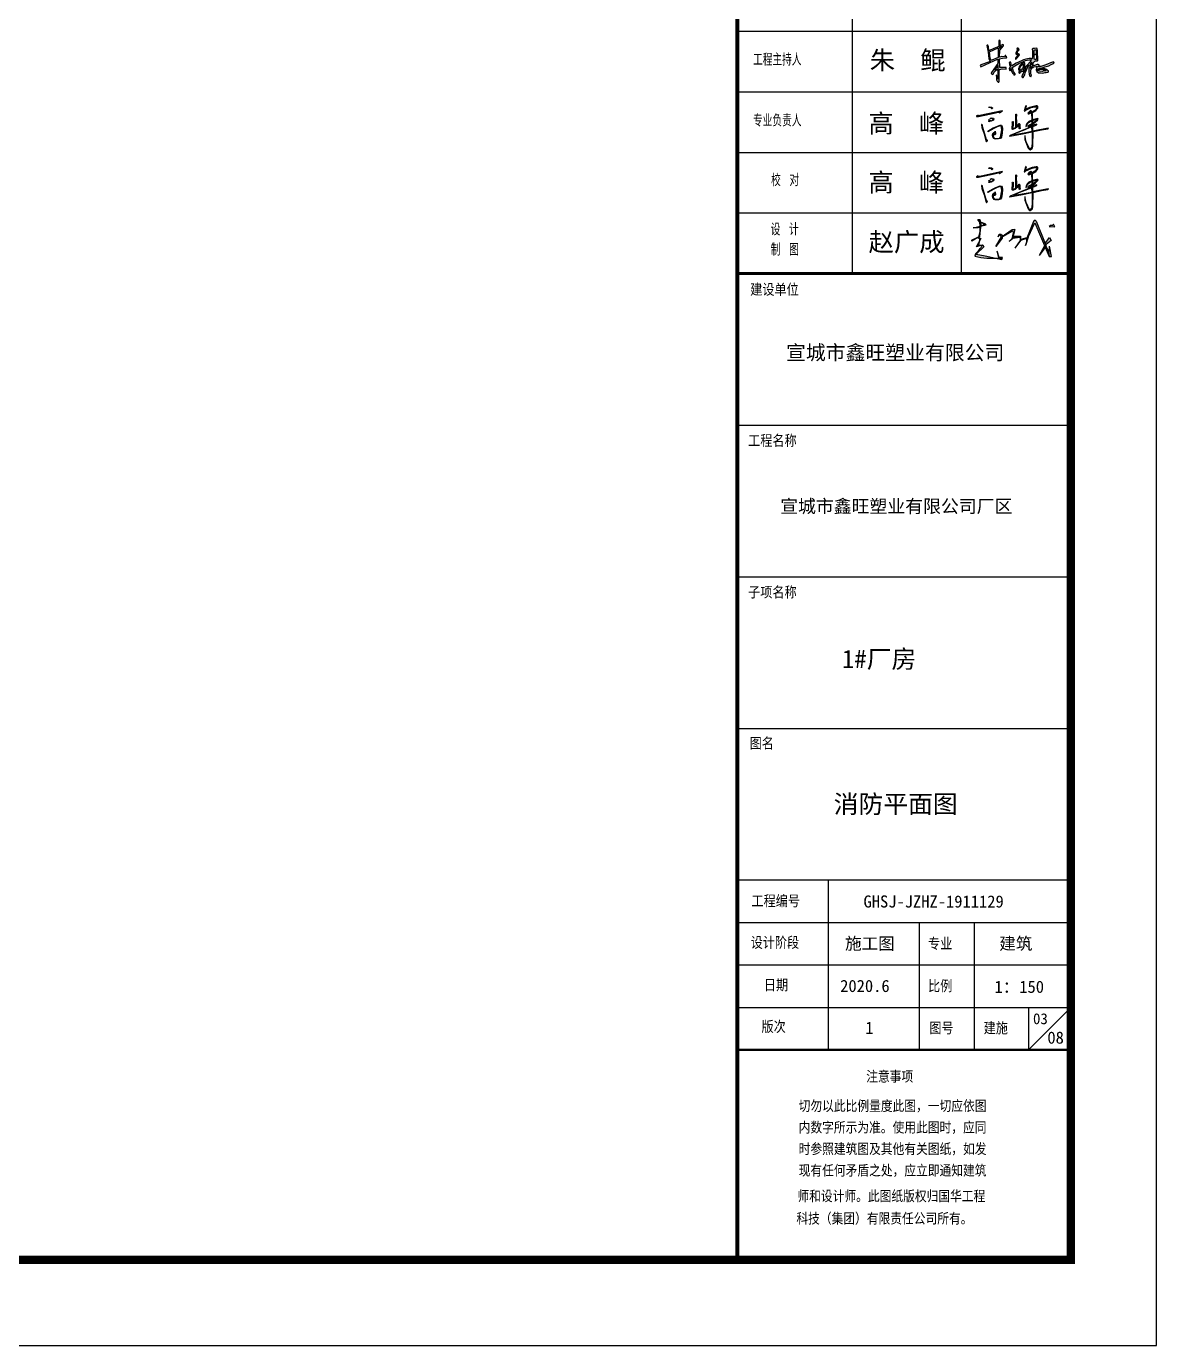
# Model space of a CAD drawing. Extents: x -21908402 to 2004492, y 83987 to 5079726.
# Drawn here: x 1991313 to 2004492, y 398987 to 414370 of the extents above; entities that cross this region are included whole.
import ezdxf

# ---------------------------------------------------------------- set-up
doc = ezdxf.new("R2010")
doc.units = 0
doc.header["$LTSCALE"] = 1000
doc.layers.get('0').update_dxf_attribs({"linetype": 'CONTINUOUS'})
for name, color, linetype in [('1', 140, 'CONTINUOUS'), ('PP-PM-TK', 7, 'CONTINUOUS'), ('PUB_TEXT', 7, 'CONTINUOUS'), ('PUB_TITLE', 4, 'CONTINUOUS'), ('签名', 255, 'CONTINUOUS')]:
    doc.layers.add(name, color=color, linetype=linetype)
doc.styles.add('-黑体', font='simhei.ttf', dxfattribs={"width": 0.8})
doc.styles.add('TQ', font='txt.shx', dxfattribs={"width": 0.8, "bigfont": 'hztxt.shx'})

# ---------------------------------------------------------------- blocks, each defined once
blk = doc.blocks.new('TK')
h = blk.add_hatch(color=7)
h.paths.add_polyline_path([(1747123, 363001), (1747174, 363013), (1747244, 363015), (1747249, 363032), (1747235, 363034), (1747232, 363060), (1747224, 363060), (1747213, 363035), (1747163, 363038), (1747123, 363030), (1747131, 363153), (1747195, 363229), (1747195, 363245), (1747181, 363248), (1747145, 363234), (1747135, 363230), (1747133, 363317), (1747120, 363325), (1747110, 363323), (1747112, 363215), (1747023, 363182), (1746945, 363148), (1746939, 363146), (1746930, 363214), (1746925, 363227), (1746917, 363240), (1746907, 363240), (1746899, 363234), (1746923, 363118), (1746938, 363004), (1746959, 362954), (1746784, 362888), (1746797, 362861), (1747024, 362962), (1747076, 362989), (1747095, 362995), (1747092, 362917), (1746984, 362761), (1746979, 362745), (1746982, 362736), (1746994, 362729), (1747005, 362728), (1747030, 362768), (1747062, 362801), (1747096, 362808), (1747094, 362753), (1747092, 362642), (1747083, 362672), (1747077, 362709), (1747067, 362712), (1747068, 362673), (1747069, 362635), (1747080, 362607), (1747099, 362589), (1747113, 362591), (1747119, 362603), (1747118, 362813), (1747130, 362816), (1747170, 362825), (1747238, 362821), (1747238, 362847), (1747167, 362851), (1747126, 362846)])
h.paths.add_polyline_path([(1747099, 363022), (1746990, 362978), (1746977, 362972), (1746961, 363010), (1746949, 363122), (1747102, 363193)], flags=16)
h.paths.add_polyline_path([(1747099, 362886), (1747099, 362821), (1747057, 362813), (1747039, 362805), (1747095, 362886)], flags=16)
h.paths.add_polyline_path([(1747131, 363180), (1747131, 363206), (1747143, 363213), (1747163, 363213), (1747155, 363199), (1747137, 363181)], flags=16)
h = blk.add_hatch(color=7)
h.paths.add_polyline_path([(1747750, 362965), (1747785, 362963), (1747791, 362969), (1747790, 363146), (1747783, 363180), (1747766, 363184), (1747737, 363182), (1747708, 363179), (1747696, 363170), (1747698, 363135), (1747698, 363043), (1747695, 363004), (1747690, 362996), (1747671, 363006), (1747642, 363008), (1747611, 363002), (1747584, 362994), (1747544, 362982), (1747508, 362964), (1747412, 362923), (1747366, 362896), (1747339, 362877), (1747334, 362875), (1747329, 362891), (1747326, 362912), (1747323, 362935), (1747321, 362943), (1747301, 362944), (1747292, 362937), (1747295, 362898), (1747307, 362864), (1747307, 362856), (1747297, 362843), (1747293, 362827), (1747298, 362801), (1747309, 362792), (1747317, 362793), (1747320, 362801), (1747318, 362807), (1747312, 362816), (1747318, 362827), (1747326, 362828), (1747329, 362804), (1747340, 362773), (1747352, 362750), (1747365, 362732), (1747375, 362721), (1747390, 362720), (1747397, 362726), (1747397, 362735), (1747392, 362743), (1747370, 362776), (1747354, 362817), (1747344, 362847), (1747389, 362878), (1747463, 362918), (1747532, 362949), (1747577, 362968), (1747609, 362977), (1747645, 362982), (1747668, 362982), (1747679, 362976), (1747657, 362945), (1747611, 362893), (1747578, 362859), (1747552, 362830), (1747545, 362831), (1747543, 362833), (1747542, 362837), (1747558, 362852), (1747566, 362874), (1747566, 362902), (1747566, 362924), (1747564, 362930), (1747551, 362931), (1747530, 362929), (1747507, 362913), (1747489, 362892), (1747469, 362864), (1747459, 362845), (1747456, 362833), (1747455, 362816), (1747460, 362802), (1747470, 362798), (1747482, 362794), (1747479, 362787), (1747466, 362776), (1747459, 362770), (1747459, 362755), (1747473, 362749), (1747481, 362752), (1747498, 362770), (1747514, 362782), (1747524, 362787), (1747538, 362786), (1747548, 362774), (1747537, 362743), (1747527, 362724), (1747517, 362708), (1747511, 362696), (1747514, 362683), (1747528, 362671), (1747539, 362673), (1747567, 362720), (1747573, 362753), (1747585, 362776), (1747600, 362818), (1747611, 362845), (1747614, 362865), (1747637, 362890), (1747636, 362836), (1747634, 362780), (1747640, 362729), (1747653, 362697), (1747672, 362688), (1747678, 362690), (1747681, 362712), (1747679, 362728), (1747672, 362737), (1747668, 362769), (1747671, 362804), (1747675, 362822), (1747691, 362837), (1747712, 362849), (1747726, 362858), (1747763, 362866), (1747776, 362867), (1747780, 362861), (1747769, 362837), (1747765, 362810), (1747773, 362781), (1747805, 362757), (1747839, 362754), (1747881, 362752), (1747920, 362759), (1747938, 362763), (1747961, 362764), (1747973, 362769), (1747978, 362779), (1747978, 362788), (1747969, 362795), (1747953, 362811), (1747932, 362822), (1747905, 362831), (1747863, 362834), (1747817, 362832), (1747818, 362838), (1747873, 362844), (1747916, 362858), (1747988, 362879), (1748024, 362901), (1748069, 362921), (1748076, 362933), (1748073, 362944), (1748065, 362948), (1748016, 362929), (1747964, 362906), (1747900, 362882), (1747843, 362867), (1747819, 362863), (1747806, 362862), (1747807, 362871), (1747816, 362883), (1747817, 362890), (1747811, 362897), (1747799, 362902), (1747782, 362902), (1747732, 362885), (1747705, 362877), (1747688, 362860), (1747674, 362843), (1747665, 362836), (1747661, 362836), (1747662, 362840), (1747666, 362846), (1747668, 362853), (1747670, 362858), (1747667, 362893), (1747664, 362912), (1747675, 362934), (1747685, 362940), (1747681, 362923), (1747681, 362902), (1747685, 362893), (1747698, 362888), (1747709, 362895), (1747710, 362913), (1747710, 362931), (1747730, 362950), (1747740, 362961)])
h.paths.add_polyline_path([(1747728, 362997), (1747729, 363015), (1747727, 363144), (1747735, 363155), (1747743, 363157), (1747760, 363156), (1747765, 363150), (1747767, 362996), (1747760, 362989), (1747750, 362990), (1747736, 362989)], flags=16)
h.paths.add_polyline_path([(1747791, 362819), (1747823, 362820), (1747848, 362821), (1747870, 362822), (1747893, 362822), (1747902, 362819), (1747919, 362810), (1747932, 362803), (1747938, 362794), (1747932, 362790), (1747909, 362790), (1747892, 362788), (1747876, 362781), (1747828, 362783), (1747815, 362788), (1747797, 362792), (1747789, 362798), (1747790, 362813)], flags=16)
h.paths.add_polyline_path([(1747545, 362905), (1747545, 362893), (1747544, 362879), (1747542, 362861), (1747535, 362850), (1747525, 362836), (1747517, 362818), (1747508, 362809), (1747496, 362810), (1747476, 362818), (1747473, 362827), (1747477, 362842), (1747483, 362854), (1747489, 362867), (1747508, 362884), (1747515, 362889), (1747521, 362896), (1747530, 362905), (1747538, 362909), (1747544, 362909)], flags=16)
h.paths.add_polyline_path([(1747587, 362836), (1747585, 362826), (1747580, 362813), (1747571, 362798), (1747570, 362786), (1747564, 362785), (1747560, 362787), (1747559, 362790), (1747558, 362796), (1747548, 362799), (1747537, 362800), (1747536, 362804), (1747537, 362808), (1747543, 362812), (1747560, 362819), (1747578, 362836), (1747580, 362837)], flags=16)
for points in [[(1747474, 363066), (1747466, 363083), (1747434, 363098), (1747430, 363104), (1747437, 363122), (1747452, 363139), (1747465, 363160), (1747462, 363180), (1747446, 363184), (1747443, 363186), (1747430, 363184), (1747426, 363171), (1747433, 363154), (1747418, 363130), (1747406, 363098), (1747406, 363085), (1747414, 363079), (1747432, 363079), (1747443, 363074), (1747444, 363070), (1747401, 363012), (1747401, 362995), (1747407, 362989), (1747417, 362997)], [(1747765, 363085), (1747728, 363079), (1747728, 363066), (1747766, 363073)], [(1746785, 360007), (1746775, 359930, 0.063244)], [(1746873, 360111), (1746829, 360126, -0.103849), (1746853, 360097), (1746848, 360098), (1746793, 360076), (1746793, 360074), (1746887, 360094)], [(1746874, 359552), (1746714, 359584), (1746846, 359712), (1746829, 359744), (1746829, 359744, -0.075391), (1746701, 359590), (1746692, 359551, 0.088195), (1747043, 359516)], [(1747596, 359786), (1747580, 359732, 0.044667)], [(1747930, 359745), (1747911, 359729), (1747991, 359541), (1747977, 359633), (1747981, 359635, -0.153082)]]:
    blk.add_hatch(color=7).paths.add_polyline_path(points)
h = blk.add_hatch(color=256)
h.paths.add_polyline_path([(1747693, 361732), (1747691, 361807), (1747640, 361791), (1747566, 361760), (1747473, 361722), (1747400, 361692), (1747368, 361677), (1747372, 361672), (1747454, 361687), (1747553, 361705)], flags=16)
h.paths.add_polyline_path([(1747705, 361825), (1747706, 361833), (1747718, 361835), (1747726, 361837), (1747724, 361832)], flags=16)
h.paths.add_polyline_path([(1747693, 361836), (1747690, 361850), (1747664, 361840), (1747650, 361831), (1747651, 361826), (1747684, 361832)], flags=16)
h.paths.add_polyline_path([(1747701, 361875), (1747703, 361922), (1747734, 361934), (1747772, 361944), (1747781, 361940), (1747745, 361904), (1747708, 361875)], flags=16)
h.paths.add_polyline_path([(1747662, 362055), (1747675, 362065), (1747670, 362081), (1747663, 362082), (1747639, 362060), (1747636, 362051), (1747639, 362048)], flags=16)
h.paths.add_polyline_path([(1747573, 362112), (1747595, 362176), (1747583, 362178), (1747576, 362166), (1747553, 362090), (1747567, 362087), (1747585, 362104), (1747675, 362146), (1747736, 362162), (1747776, 362162), (1747783, 362145), (1747739, 362097), (1747694, 362066), (1747671, 362097), (1747657, 362089), (1747633, 362067), (1747621, 362049), (1747623, 362039), (1747635, 362036), (1747682, 362054), (1747690, 361927), (1747637, 361904), (1747607, 361876), (1747587, 361843), (1747586, 361814), (1747590, 361816), (1747607, 361857), (1747630, 361884), (1747661, 361906), (1747689, 361919), (1747690, 361862), (1747621, 361829), (1747616, 361826), (1747620, 361815), (1747649, 361815), (1747692, 361828), (1747692, 361819), (1747508, 361743), (1747309, 361661), (1747297, 361652), (1747303, 361647), (1747527, 361688), (1747692, 361722), (1747692, 361533), (1747686, 361475), (1747684, 361451), (1747662, 361425), (1747649, 361423), (1747588, 361551), (1747575, 361590), (1747570, 361651), (1747566, 361651), (1747564, 361588), (1747624, 361439), (1747645, 361412), (1747659, 361409), (1747693, 361434), (1747703, 361473), (1747710, 361727), (1747857, 361759), (1747967, 361775), (1747982, 361784), (1747975, 361790), (1747706, 361736), (1747706, 361819), (1747765, 361841), (1747778, 361851), (1747774, 361858), (1747704, 361840), (1747703, 361861), (1747754, 361896), (1747789, 361928), (1747797, 361944), (1747791, 361954), (1747770, 361953), (1747718, 361940), (1747701, 361933), (1747698, 362034), (1747691, 362054), (1747756, 362095), (1747784, 362125), (1747796, 362138), (1747794, 362165), (1747781, 362175), (1747763, 362176), (1747695, 362162), (1747647, 362147), (1747597, 362123), (1747577, 362108)])
h.paths.add_polyline_path([(1747415, 362031), (1747421, 362028), (1747417, 361962), (1747421, 361912), (1747420, 361849), (1747420, 361833), (1747423, 361821), (1747431, 361822), (1747454, 361852), (1747458, 361859), (1747459, 361871), (1747468, 361871), (1747477, 361860), (1747481, 361817), (1747484, 361782), (1747472, 361777), (1747465, 361781), (1747466, 361840), (1747462, 361845), (1747433, 361810), (1747397, 361780), (1747367, 361767), (1747348, 361765), (1747342, 361772), (1747349, 361884), (1747346, 361894), (1747348, 361906), (1747359, 361905), (1747363, 361895), (1747362, 361862), (1747356, 361780), (1747360, 361778), (1747388, 361787), (1747410, 361803), (1747406, 362014), (1747408, 362030)], flags=17)
h.paths.add_polyline_path([(1746918, 361732), (1746919, 361737), (1747011, 361791), (1747046, 361807), (1747090, 361822), (1747132, 361840), (1747155, 361838), (1747168, 361819), (1747176, 361776), (1747169, 361704), (1747155, 361632), (1747139, 361608), (1747107, 361599), (1747049, 361597), (1747029, 361605), (1747004, 361638), (1747001, 361667), (1747007, 361691), (1747022, 361712), (1747040, 361717), (1747045, 361736), (1747049, 361737), (1747047, 361720), (1747054, 361709), (1747052, 361686), (1747046, 361671), (1747033, 361670), (1747032, 361676), (1747037, 361701), (1747033, 361705), (1747026, 361701), (1747014, 361681), (1747014, 361651), (1747019, 361631), (1747037, 361614), (1747060, 361607), (1747095, 361609), (1747127, 361615), (1747141, 361632), (1747162, 361756), (1747158, 361800), (1747151, 361821), (1747145, 361828), (1747133, 361829), (1747084, 361810), (1747036, 361790), (1746958, 361748), (1746924, 361724)])
h.paths.add_polyline_path([(1746816, 361850), (1746807, 361850), (1746816, 361796), (1746852, 361686), (1746884, 361565), (1746896, 361546), (1746909, 361560), (1746912, 361576), (1746906, 361578), (1746899, 361563), (1746824, 361819), (1746825, 361840)])
h.paths.add_polyline_path([(1746965, 361950), (1746962, 361960), (1746983, 361968), (1747015, 361962), (1747026, 361948), (1747015, 361929), (1746975, 361908), (1746946, 361901), (1746936, 361899), (1746941, 361919), (1746944, 361929), (1746934, 361928), (1746935, 361937), (1746950, 361935), (1746958, 361929), (1746953, 361914), (1746955, 361908), (1746989, 361923), (1747008, 361936), (1747012, 361947), (1747006, 361952), (1746992, 361957), (1746974, 361954)])
h.paths.add_polyline_path([(1746738, 362003), (1746750, 362015), (1746719, 362001), (1746723, 361992), (1746754, 361993), (1746867, 362017), (1747030, 362051), (1747127, 362073), (1747115, 362059), (1747120, 362057), (1747175, 362087), (1747170, 362093), (1746779, 362006), (1746764, 362003)])
h.paths.add_polyline_path([(1746937, 362148), (1746944, 362161), (1746985, 362155), (1746999, 362144), (1746999, 362135), (1746988, 362123), (1746985, 362127), (1746990, 362141), (1746981, 362145)])
h = blk.add_hatch(color=256)
h.paths.add_polyline_path([(1747693, 360669), (1747691, 360744), (1747640, 360727), (1747566, 360697), (1747473, 360659), (1747400, 360629), (1747368, 360613), (1747372, 360609), (1747454, 360624), (1747553, 360642)], flags=16)
h.paths.add_polyline_path([(1747705, 360762), (1747706, 360770), (1747718, 360772), (1747726, 360773), (1747724, 360769)], flags=16)
h.paths.add_polyline_path([(1747693, 360773), (1747690, 360787), (1747664, 360777), (1747650, 360768), (1747651, 360763), (1747684, 360769)], flags=16)
h.paths.add_polyline_path([(1747701, 360812), (1747703, 360859), (1747734, 360871), (1747772, 360881), (1747781, 360877), (1747745, 360841), (1747708, 360811)], flags=16)
h.paths.add_polyline_path([(1747662, 360991), (1747675, 361001), (1747670, 361017), (1747663, 361019), (1747639, 360997), (1747636, 360988), (1747639, 360984)], flags=16)
h.paths.add_polyline_path([(1747573, 361049), (1747595, 361113), (1747583, 361115), (1747576, 361103), (1747553, 361026), (1747567, 361024), (1747585, 361041), (1747675, 361083), (1747736, 361098), (1747776, 361099), (1747783, 361082), (1747739, 361034), (1747694, 361003), (1747671, 361034), (1747657, 361026), (1747633, 361004), (1747621, 360986), (1747623, 360975), (1747635, 360973), (1747682, 360991), (1747690, 360864), (1747637, 360841), (1747607, 360813), (1747587, 360780), (1747586, 360751), (1747590, 360752), (1747607, 360794), (1747630, 360820), (1747661, 360843), (1747689, 360856), (1747690, 360799), (1747621, 360765), (1747616, 360763), (1747620, 360752), (1747649, 360752), (1747692, 360765), (1747692, 360756), (1747508, 360680), (1747309, 360598), (1747297, 360589), (1747303, 360584), (1747527, 360625), (1747692, 360659), (1747692, 360469), (1747686, 360412), (1747684, 360387), (1747662, 360362), (1747649, 360360), (1747588, 360487), (1747575, 360527), (1747570, 360588), (1747566, 360588), (1747564, 360525), (1747624, 360376), (1747645, 360348), (1747659, 360346), (1747693, 360370), (1747703, 360410), (1747710, 360664), (1747857, 360696), (1747967, 360712), (1747982, 360721), (1747975, 360727), (1747706, 360673), (1747706, 360755), (1747765, 360778), (1747778, 360788), (1747774, 360794), (1747704, 360777), (1747703, 360798), (1747754, 360832), (1747789, 360865), (1747797, 360880), (1747791, 360891), (1747770, 360890), (1747718, 360877), (1747701, 360870), (1747698, 360970), (1747691, 360991), (1747756, 361032), (1747784, 361061), (1747796, 361074), (1747794, 361101), (1747781, 361111), (1747763, 361113), (1747695, 361098), (1747647, 361084), (1747597, 361060), (1747577, 361045)])
h.paths.add_polyline_path([(1747415, 360968), (1747421, 360965), (1747417, 360898), (1747421, 360849), (1747420, 360786), (1747420, 360769), (1747423, 360758), (1747431, 360759), (1747454, 360788), (1747458, 360795), (1747459, 360808), (1747468, 360808), (1747477, 360797), (1747481, 360754), (1747484, 360719), (1747472, 360714), (1747465, 360718), (1747466, 360777), (1747462, 360782), (1747433, 360747), (1747397, 360716), (1747367, 360704), (1747348, 360702), (1747342, 360709), (1747349, 360821), (1747346, 360831), (1747348, 360842), (1747359, 360842), (1747363, 360832), (1747362, 360798), (1747356, 360717), (1747360, 360715), (1747388, 360724), (1747410, 360740), (1747406, 360951), (1747408, 360967)], flags=17)
h.paths.add_polyline_path([(1746918, 360669), (1746919, 360674), (1747011, 360728), (1747046, 360744), (1747090, 360759), (1747132, 360777), (1747155, 360775), (1747168, 360756), (1747176, 360713), (1747169, 360641), (1747155, 360569), (1747139, 360544), (1747107, 360536), (1747049, 360534), (1747029, 360542), (1747004, 360574), (1747001, 360604), (1747007, 360628), (1747022, 360649), (1747040, 360654), (1747045, 360673), (1747049, 360673), (1747047, 360657), (1747054, 360646), (1747052, 360623), (1747046, 360608), (1747033, 360607), (1747032, 360612), (1747037, 360638), (1747033, 360642), (1747026, 360637), (1747014, 360618), (1747014, 360587), (1747019, 360567), (1747037, 360551), (1747060, 360544), (1747095, 360545), (1747127, 360551), (1747141, 360569), (1747162, 360692), (1747158, 360737), (1747151, 360758), (1747145, 360765), (1747133, 360765), (1747084, 360747), (1747036, 360727), (1746958, 360685), (1746924, 360661)])
h.paths.add_polyline_path([(1746816, 360787), (1746807, 360787), (1746816, 360733), (1746852, 360622), (1746884, 360502), (1746896, 360483), (1746909, 360497), (1746912, 360513), (1746906, 360515), (1746899, 360500), (1746824, 360755), (1746825, 360777)])
h.paths.add_polyline_path([(1746965, 360887), (1746962, 360897), (1746983, 360904), (1747015, 360899), (1747026, 360885), (1747015, 360866), (1746975, 360844), (1746946, 360838), (1746936, 360836), (1746941, 360855), (1746944, 360866), (1746934, 360865), (1746935, 360874), (1746950, 360872), (1746958, 360866), (1746953, 360850), (1746955, 360845), (1746989, 360860), (1747008, 360873), (1747012, 360883), (1747006, 360889), (1746992, 360894), (1746974, 360891)])
h.paths.add_polyline_path([(1746738, 360939), (1746750, 360952), (1746719, 360938), (1746723, 360929), (1746754, 360930), (1746867, 360954), (1747030, 360988), (1747127, 361009), (1747115, 360996), (1747120, 360994), (1747175, 361024), (1747170, 361030), (1746779, 360943), (1746764, 360940)])
h.paths.add_polyline_path([(1746937, 361084), (1746944, 361097), (1746985, 361092), (1746999, 361081), (1746999, 361072), (1746988, 361060), (1746985, 361064), (1746990, 361078), (1746981, 361082)])
h = blk.add_hatch(color=7)
h.paths.add_polyline_path([(1746792, 360145), (1746793, 360139), (1746829, 360126, 0.116266)])
h.paths.add_polyline_path([(1746792, 360145, 0.057627), (1746771, 360147), (1746793, 360139)])
h.paths.add_polyline_path([(1746781, 360192), (1746742, 360190), (1746771, 360147, -0.057627), (1746792, 360145)])
h.paths.add_polyline_path([(1746793, 360139), (1746771, 360147), (1746778, 360071), (1746782, 360071), (1746793, 360076), (1746798, 360115)])
h.paths.add_polyline_path([(1746793, 360074), (1746782, 360071), (1746778, 360070), (1746778, 360071), (1746664, 360046), (1746742, 360042), (1746781, 360055, -0.038196), (1746785, 360007)])
h = blk.add_hatch(color=7)
h.paths.add_polyline_path([(1747148, 359935), (1747118, 359933), (1747100, 359891, -0.339667), (1747146, 359914), (1747152, 359872), (1747170, 359885), (1747170, 359915)])
h.paths.add_polyline_path([(1747170, 359861), (1747170, 359883), (1747152, 359873, -0.059149), (1747104, 359779)])
h.paths.add_polyline_path([(1747152, 359873), (1747152, 359872), (1747057, 359720), (1747104, 359779, 0.059149)])
h.paths.add_polyline_path([(1747391, 360013), (1747342, 360006), (1747170, 359885), (1747170, 359883), (1747354, 359991), (1747359, 359956), (1747338, 359852), (1747354, 359871)])
h.paths.add_polyline_path([(1747349, 359851), (1747354, 359871), (1747293, 359802)])
h = blk.add_hatch(color=7)
h.paths.add_polyline_path([(1748065, 360109), (1748054, 360091), (1748026, 360091), (1747992, 360070), (1748093, 360059)])
h.paths.add_polyline_path([(1748026, 359823), (1747998, 359872), (1747920, 359767), (1747765, 360162), (1747744, 360176), (1747716, 360155), (1747607, 359876), (1747625, 359881), (1747739, 360132), (1747911, 359729)])
h.paths.add_polyline_path([(1747998, 359724), (1747998, 359647), (1747977, 359633), (1747991, 359541), (1748035, 359541)])
h.paths.add_polyline_path([(1747923, 359700), (1747911, 359729), (1747815, 359562)])
h = blk.add_hatch(color=7)
h.paths.add_polyline_path([(1746775, 359930, -0.036058), (1746761, 359887), (1746771, 359894)])
h.paths.add_polyline_path([(1746735, 359871), (1746637, 359830), (1746641, 359810)])
h.paths.add_polyline_path([(1746757, 359879), (1746735, 359871), (1746757, 359865), (1746778, 359865), (1746768, 359810), (1746794, 359860)])
h = blk.add_hatch(color=7)
h.paths.add_polyline_path([(1746829, 359744), (1746757, 359738), (1746768, 359810), (1746723, 359717), (1746786, 359732)])
h.paths.add_polyline_path([(1747109, 359523, -0.016275), (1747043, 359516), (1747163, 359490), (1747173, 359523), (1747117, 359523), (1747081, 359633)])
h = blk.add_hatch(color=7)
h.paths.add_polyline_path([(1747490, 359897), (1747380, 359899), (1747354, 359871), (1747352, 359863), (1747483, 359879), (1747483, 359823), (1747391, 359689), (1747490, 359823)])
h.paths.add_polyline_path([(1747603, 359858, -0.057111), (1747596, 359786), (1747625, 359881), (1747504, 359844), (1747490, 359823)])
for p, q in [((1747170, 362093), (1746779, 362006)), ((1746867, 362017), (1747030, 362051)), ((1746937, 362148), (1746944, 362161)), ((1746981, 362145), (1746937, 362148)), ((1746944, 362161), (1746985, 362155)), ((1746990, 362141), (1746981, 362145)), ((1746985, 362155), (1746999, 362144)), ((1746985, 362127), (1746990, 362141)), ((1746988, 362123), (1746985, 362127)), ((1746999, 362135), (1746988, 362123)), ((1746988, 362123), (1746988, 362123)), ((1746999, 362144), (1746999, 362135)), ((1747030, 362051), (1747127, 362073)), ((1747127, 362073), (1747115, 362059)), ((1747115, 362059), (1747120, 362057)), ((1747120, 362057), (1747175, 362087)), ((1747127, 362073), (1747127, 362073)), ((1747175, 362087), (1747170, 362093)), ((1747576, 362166), (1747553, 362090)), ((1747553, 362090), (1747567, 362087)), ((1747567, 362087), (1747585, 362104)), ((1747573, 362112), (1747595, 362176)), ((1747577, 362108), (1747573, 362112)), ((1747583, 362178), (1747576, 362166)), ((1747597, 362123), (1747577, 362108)), ((1747595, 362176), (1747583, 362178)), ((1747585, 362104), (1747675, 362146)), ((1747647, 362147), (1747597, 362123)), ((1747633, 362067), (1747621, 362049)), ((1747621, 362049), (1747623, 362039)), ((1747657, 362089), (1747633, 362067)), ((1747635, 362036), (1747682, 362054)), ((1747639, 362060), (1747636, 362051)), ((1747636, 362051), (1747639, 362048)), ((1747663, 362082), (1747639, 362060)), ((1747639, 362048), (1747662, 362055)), ((1747695, 362162), (1747647, 362147)), ((1747671, 362097), (1747657, 362089)), ((1747662, 362055), (1747675, 362065)), ((1747670, 362081), (1747663, 362082)), ((1747675, 362065), (1747670, 362081)), ((1747694, 362066), (1747671, 362097)), ((1747675, 362146), (1747736, 362162)), ((1747682, 362054), (1747690, 361927)), ((1747691, 362054), (1747756, 362095)), ((1747698, 362034), (1747691, 362054)), ((1747739, 362097), (1747694, 362066)), ((1747763, 362176), (1747695, 362162)), ((1747736, 362162), (1747776, 362162)), ((1747783, 362145), (1747739, 362097)), ((1747756, 362095), (1747784, 362125)), ((1747781, 362175), (1747763, 362176)), ((1747776, 362162), (1747783, 362145)), ((1747794, 362165), (1747781, 362175)), ((1747784, 362125), (1747796, 362138)), ((1747796, 362138), (1747794, 362165)), ((1746750, 362015), (1746719, 362001)), ((1746719, 362001), (1746723, 361992)), ((1746723, 361992), (1746754, 361993)), ((1746738, 362003), (1746750, 362015)), ((1746764, 362003), (1746738, 362003)), ((1746754, 361993), (1746867, 362017)), ((1746779, 362006), (1746764, 362003)), ((1746807, 361850), (1746816, 361796)), ((1746816, 361850), (1746807, 361850)), ((1746825, 361840), (1746816, 361850)), ((1746824, 361819), (1746825, 361840)), ((1746899, 361563), (1746824, 361819)), ((1746934, 361928), (1746935, 361937)), ((1746944, 361929), (1746934, 361928)), ((1746935, 361937), (1746950, 361935)), ((1746936, 361899), (1746941, 361919)), ((1746946, 361901), (1746936, 361899)), ((1746941, 361919), (1746944, 361929)), ((1746975, 361908), (1746946, 361901)), ((1746950, 361935), (1746958, 361929)), ((1746958, 361929), (1746953, 361914)), ((1746953, 361914), (1746955, 361908)), ((1746955, 361908), (1746989, 361923)), ((1746962, 361960), (1746983, 361968)), ((1746965, 361950), (1746962, 361960)), ((1746974, 361954), (1746965, 361950)), ((1746992, 361957), (1746974, 361954)), ((1747015, 361929), (1746975, 361908)), ((1746983, 361968), (1747015, 361962)), ((1746989, 361923), (1747008, 361936)), ((1747006, 361952), (1746992, 361957)), ((1747012, 361947), (1747006, 361952)), ((1747008, 361936), (1747012, 361947)), ((1747015, 361962), (1747026, 361948)), ((1747026, 361948), (1747015, 361929)), ((1747046, 361807), (1747090, 361822)), ((1747133, 361829), (1747084, 361810)), ((1747090, 361822), (1747132, 361840)), ((1747132, 361840), (1747155, 361838)), ((1747145, 361828), (1747133, 361829)), ((1747151, 361821), (1747145, 361828)), ((1747158, 361800), (1747151, 361821)), ((1747155, 361838), (1747168, 361819)), ((1747168, 361819), (1747176, 361776)), ((1747342, 361772), (1747349, 361884)), ((1747346, 361894), (1747348, 361906)), ((1747349, 361884), (1747346, 361894)), ((1747348, 361906), (1747359, 361905)), ((1747362, 361862), (1747356, 361780)), ((1747359, 361905), (1747363, 361895)), ((1747363, 361895), (1747362, 361862)), ((1747406, 362014), (1747408, 362030)), ((1747410, 361803), (1747406, 362014)), ((1747408, 362030), (1747415, 362031)), ((1747415, 362031), (1747421, 362028)), ((1747421, 362028), (1747417, 361962)), ((1747417, 361962), (1747421, 361912)), ((1747421, 361912), (1747420, 361849)), ((1747420, 361849), (1747420, 361833)), ((1747420, 361833), (1747423, 361821)), ((1747423, 361821), (1747431, 361822)), ((1747431, 361822), (1747454, 361852)), ((1747462, 361845), (1747433, 361810)), ((1747454, 361852), (1747458, 361859)), ((1747458, 361859), (1747459, 361871)), ((1747459, 361871), (1747468, 361871)), ((1747466, 361840), (1747462, 361845)), ((1747465, 361781), (1747466, 361840)), ((1747468, 361871), (1747477, 361860)), ((1747477, 361860), (1747481, 361817)), ((1747481, 361817), (1747484, 361782)), ((1747692, 361819), (1747508, 361743)), ((1747587, 361843), (1747586, 361814)), ((1747586, 361814), (1747590, 361816)), ((1747607, 361876), (1747587, 361843)), ((1747590, 361816), (1747607, 361857)), ((1747637, 361904), (1747607, 361876)), ((1747607, 361857), (1747630, 361884)), ((1747621, 361829), (1747616, 361826)), ((1747616, 361826), (1747620, 361815)), ((1747620, 361815), (1747649, 361815)), ((1747690, 361862), (1747621, 361829)), ((1747623, 362039), (1747635, 362036)), ((1747630, 361884), (1747661, 361906)), ((1747690, 361927), (1747637, 361904)), ((1747649, 361815), (1747692, 361828)), ((1747664, 361840), (1747650, 361831)), ((1747650, 361831), (1747651, 361826)), ((1747651, 361826), (1747684, 361832)), ((1747661, 361906), (1747689, 361919)), ((1747690, 361850), (1747664, 361840)), ((1747684, 361832), (1747693, 361836)), ((1747689, 361919), (1747690, 361862)), ((1747693, 361836), (1747690, 361850)), ((1747692, 361828), (1747692, 361819)), ((1747701, 361933), (1747698, 362034)), ((1747718, 361940), (1747701, 361933)), ((1747701, 361875), (1747703, 361922)), ((1747708, 361875), (1747701, 361875)), ((1747703, 361922), (1747734, 361934)), ((1747703, 361861), (1747754, 361896)), ((1747704, 361840), (1747703, 361861)), ((1747774, 361858), (1747704, 361840)), ((1747705, 361825), (1747706, 361833)), ((1747724, 361832), (1747705, 361825)), ((1747706, 361819), (1747765, 361841)), ((1747706, 361833), (1747718, 361835)), ((1747706, 361736), (1747706, 361819)), ((1747745, 361904), (1747708, 361875)), ((1747770, 361953), (1747718, 361940)), ((1747718, 361835), (1747726, 361837)), ((1747726, 361837), (1747724, 361832)), ((1747734, 361934), (1747772, 361944)), ((1747781, 361940), (1747745, 361904)), ((1747754, 361896), (1747789, 361928)), ((1747765, 361841), (1747778, 361851)), ((1747791, 361954), (1747770, 361953)), ((1747772, 361944), (1747781, 361940)), ((1747778, 361851), (1747774, 361858)), ((1747789, 361928), (1747797, 361944)), ((1747797, 361944), (1747791, 361954)), ((1746816, 361796), (1746852, 361686)), ((1746852, 361686), (1746884, 361565)), ((1746918, 361732), (1746919, 361737)), ((1746924, 361724), (1746918, 361732)), ((1746919, 361737), (1747011, 361791)), ((1746958, 361748), (1746924, 361724)), ((1747036, 361790), (1746958, 361748)), ((1747001, 361667), (1747007, 361691)), ((1747004, 361638), (1747001, 361667)), ((1747029, 361605), (1747004, 361638)), ((1747007, 361691), (1747022, 361712)), ((1747011, 361791), (1747046, 361807)), ((1747026, 361701), (1747014, 361681)), ((1747014, 361681), (1747014, 361651)), ((1747014, 361651), (1747019, 361631)), ((1747019, 361631), (1747037, 361614)), ((1747022, 361712), (1747040, 361717)), ((1747033, 361705), (1747026, 361701)), ((1747049, 361597), (1747029, 361605)), ((1747032, 361676), (1747037, 361701)), ((1747033, 361670), (1747032, 361676)), ((1747037, 361701), (1747033, 361705)), ((1747046, 361671), (1747033, 361670)), ((1747084, 361810), (1747036, 361790)), ((1747037, 361614), (1747060, 361607)), ((1747040, 361717), (1747045, 361736)), ((1747045, 361736), (1747049, 361737)), ((1747052, 361686), (1747046, 361671)), ((1747049, 361737), (1747047, 361720)), ((1747047, 361720), (1747054, 361709)), ((1747107, 361599), (1747049, 361597)), ((1747054, 361709), (1747052, 361686)), ((1747060, 361607), (1747095, 361609)), ((1747095, 361609), (1747127, 361615)), ((1747139, 361608), (1747107, 361599)), ((1747127, 361615), (1747141, 361632)), ((1747155, 361632), (1747139, 361608)), ((1747141, 361632), (1747162, 361756)), ((1747169, 361704), (1747155, 361632)), ((1747162, 361756), (1747158, 361800)), ((1747176, 361776), (1747169, 361704)), ((1747309, 361661), (1747297, 361652)), ((1747297, 361652), (1747303, 361647)), ((1747303, 361647), (1747527, 361688)), ((1747508, 361743), (1747309, 361661)), ((1747348, 361765), (1747342, 361772)), ((1747367, 361767), (1747348, 361765)), ((1747356, 361780), (1747360, 361778)), ((1747360, 361778), (1747388, 361787)), ((1747397, 361780), (1747367, 361767)), ((1747400, 361692), (1747368, 361677)), ((1747368, 361677), (1747372, 361672)), ((1747372, 361672), (1747454, 361687)), ((1747388, 361787), (1747410, 361803)), ((1747433, 361810), (1747397, 361780)), ((1747473, 361722), (1747400, 361692)), ((1747454, 361687), (1747553, 361705)), ((1747472, 361777), (1747465, 361781)), ((1747484, 361782), (1747472, 361777)), ((1747566, 361760), (1747473, 361722)), ((1747527, 361688), (1747692, 361722)), ((1747553, 361705), (1747693, 361732)), ((1747566, 361651), (1747564, 361588)), ((1747564, 361588), (1747624, 361439)), ((1747640, 361791), (1747566, 361760)), ((1747570, 361651), (1747566, 361651)), ((1747575, 361590), (1747570, 361651)), ((1747588, 361551), (1747575, 361590)), ((1747691, 361807), (1747640, 361791)), ((1747693, 361732), (1747691, 361807)), ((1747692, 361722), (1747692, 361533)), ((1747703, 361473), (1747710, 361727)), ((1747975, 361790), (1747706, 361736)), ((1747710, 361727), (1747857, 361759)), ((1747857, 361759), (1747967, 361775)), ((1747967, 361775), (1747982, 361784)), ((1747982, 361784), (1747975, 361790)), ((1746884, 361565), (1746896, 361546)), ((1746896, 361546), (1746909, 361560)), ((1746906, 361578), (1746899, 361563)), ((1746912, 361576), (1746906, 361578)), ((1746909, 361560), (1746912, 361576)), ((1747649, 361423), (1747588, 361551)), ((1747624, 361439), (1747645, 361412)), ((1747645, 361412), (1747659, 361409)), ((1747662, 361425), (1747649, 361423)), ((1747659, 361409), (1747693, 361434)), ((1747684, 361451), (1747662, 361425)), ((1747686, 361475), (1747684, 361451)), ((1747692, 361533), (1747686, 361475)), ((1747693, 361434), (1747703, 361473)), ((1746750, 360952), (1746719, 360938)), ((1746719, 360938), (1746723, 360929)), ((1746723, 360929), (1746754, 360930)), ((1746738, 360939), (1746750, 360952)), ((1746764, 360940), (1746738, 360939)), ((1746754, 360930), (1746867, 360954)), ((1746779, 360943), (1746764, 360940)), ((1747170, 361030), (1746779, 360943)), ((1746867, 360954), (1747030, 360988)), ((1746937, 361084), (1746944, 361097)), ((1746981, 361082), (1746937, 361084)), ((1746944, 361097), (1746985, 361092)), ((1746962, 360897), (1746983, 360904)), ((1746965, 360887), (1746962, 360897)), ((1746974, 360891), (1746965, 360887)), ((1746992, 360894), (1746974, 360891)), ((1746990, 361078), (1746981, 361082)), ((1746983, 360904), (1747015, 360899)), ((1746985, 361092), (1746999, 361081)), ((1746985, 361064), (1746990, 361078)), ((1746988, 361060), (1746985, 361064)), ((1746999, 361072), (1746988, 361060)), ((1746988, 361060), (1746988, 361060)), ((1747006, 360889), (1746992, 360894)), ((1746999, 361081), (1746999, 361072)), ((1747015, 360899), (1747026, 360885)), ((1747030, 360988), (1747127, 361009)), ((1747127, 361009), (1747115, 360996)), ((1747115, 360996), (1747120, 360994)), ((1747120, 360994), (1747175, 361024)), ((1747127, 361009), (1747127, 361009)), ((1747175, 361024), (1747170, 361030)), ((1747406, 360951), (1747408, 360967)), ((1747410, 360740), (1747406, 360951)), ((1747408, 360967), (1747415, 360968)), ((1747415, 360968), (1747421, 360965)), ((1747421, 360965), (1747417, 360898)), ((1747417, 360898), (1747421, 360849)), ((1747576, 361103), (1747553, 361026)), ((1747553, 361026), (1747567, 361024)), ((1747567, 361024), (1747585, 361041)), ((1747573, 361049), (1747595, 361113)), ((1747577, 361045), (1747573, 361049)), ((1747583, 361115), (1747576, 361103)), ((1747597, 361060), (1747577, 361045)), ((1747595, 361113), (1747583, 361115)), ((1747585, 361041), (1747675, 361083)), ((1747647, 361084), (1747597, 361060)), ((1747633, 361004), (1747621, 360986)), ((1747621, 360986), (1747623, 360975)), ((1747623, 360975), (1747635, 360973)), ((1747657, 361026), (1747633, 361004)), ((1747635, 360973), (1747682, 360991)), ((1747639, 360997), (1747636, 360988)), ((1747636, 360988), (1747639, 360984)), ((1747663, 361019), (1747639, 360997)), ((1747639, 360984), (1747662, 360991)), ((1747695, 361098), (1747647, 361084)), ((1747671, 361034), (1747657, 361026)), ((1747662, 360991), (1747675, 361001)), ((1747670, 361017), (1747663, 361019)), ((1747675, 361001), (1747670, 361017)), ((1747694, 361003), (1747671, 361034)), ((1747675, 361083), (1747736, 361098)), ((1747682, 360991), (1747690, 360864)), ((1747691, 360991), (1747756, 361032)), ((1747698, 360970), (1747691, 360991)), ((1747739, 361034), (1747694, 361003)), ((1747763, 361113), (1747695, 361098)), ((1747701, 360870), (1747698, 360970)), ((1747736, 361098), (1747776, 361099)), ((1747783, 361082), (1747739, 361034)), ((1747756, 361032), (1747784, 361061)), ((1747781, 361111), (1747763, 361113)), ((1747791, 360891), (1747770, 360890)), ((1747776, 361099), (1747783, 361082)), ((1747794, 361101), (1747781, 361111)), ((1747784, 361061), (1747796, 361074)), ((1747797, 360880), (1747791, 360891)), ((1747796, 361074), (1747794, 361101)), ((1746807, 360787), (1746816, 360733)), ((1746816, 360787), (1746807, 360787)), ((1746825, 360777), (1746816, 360787)), ((1746816, 360733), (1746852, 360622)), ((1746824, 360755), (1746825, 360777)), ((1746899, 360500), (1746824, 360755)), ((1746918, 360669), (1746919, 360674)), ((1746924, 360661), (1746918, 360669)), ((1746919, 360674), (1747011, 360728)), ((1746958, 360685), (1746924, 360661)), ((1746934, 360865), (1746935, 360874)), ((1746944, 360866), (1746934, 360865)), ((1746935, 360874), (1746950, 360872)), ((1746936, 360836), (1746941, 360855)), ((1746946, 360838), (1746936, 360836)), ((1746941, 360855), (1746944, 360866)), ((1746975, 360844), (1746946, 360838)), ((1746950, 360872), (1746958, 360866)), ((1746958, 360866), (1746953, 360850)), ((1746953, 360850), (1746955, 360845)), ((1746955, 360845), (1746989, 360860)), ((1747036, 360727), (1746958, 360685)), ((1747015, 360866), (1746975, 360844)), ((1746989, 360860), (1747008, 360873)), ((1747012, 360883), (1747006, 360889)), ((1747008, 360873), (1747012, 360883)), ((1747011, 360728), (1747046, 360744)), ((1747026, 360885), (1747015, 360866)), ((1747084, 360747), (1747036, 360727)), ((1747040, 360654), (1747045, 360673)), ((1747045, 360673), (1747049, 360673)), ((1747046, 360744), (1747090, 360759)), ((1747049, 360673), (1747047, 360657)), ((1747133, 360765), (1747084, 360747)), ((1747090, 360759), (1747132, 360777)), ((1747132, 360777), (1747155, 360775)), ((1747145, 360765), (1747133, 360765)), ((1747141, 360569), (1747162, 360692)), ((1747151, 360758), (1747145, 360765)), ((1747158, 360737), (1747151, 360758)), ((1747155, 360775), (1747168, 360756)), ((1747162, 360692), (1747158, 360737)), ((1747168, 360756), (1747176, 360713)), ((1747176, 360713), (1747169, 360641)), ((1747508, 360680), (1747309, 360598)), ((1747342, 360709), (1747349, 360821)), ((1747348, 360702), (1747342, 360709)), ((1747346, 360831), (1747348, 360842)), ((1747349, 360821), (1747346, 360831)), ((1747348, 360842), (1747359, 360842)), ((1747367, 360704), (1747348, 360702)), ((1747362, 360798), (1747356, 360717)), ((1747356, 360717), (1747360, 360715)), ((1747359, 360842), (1747363, 360832)), ((1747360, 360715), (1747388, 360724)), ((1747363, 360832), (1747362, 360798)), ((1747397, 360716), (1747367, 360704)), ((1747388, 360724), (1747410, 360740)), ((1747433, 360747), (1747397, 360716)), ((1747421, 360849), (1747420, 360786)), ((1747420, 360786), (1747420, 360769)), ((1747420, 360769), (1747423, 360758)), ((1747423, 360758), (1747431, 360759)), ((1747431, 360759), (1747454, 360788)), ((1747462, 360782), (1747433, 360747)), ((1747454, 360788), (1747458, 360795)), ((1747458, 360795), (1747459, 360808)), ((1747459, 360808), (1747468, 360808)), ((1747466, 360777), (1747462, 360782)), ((1747465, 360718), (1747466, 360777)), ((1747472, 360714), (1747465, 360718)), ((1747468, 360808), (1747477, 360797)), ((1747484, 360719), (1747472, 360714)), ((1747566, 360697), (1747473, 360659)), ((1747477, 360797), (1747481, 360754)), ((1747481, 360754), (1747484, 360719)), ((1747692, 360756), (1747508, 360680)), ((1747553, 360642), (1747693, 360669)), ((1747640, 360727), (1747566, 360697)), ((1747587, 360780), (1747586, 360751)), ((1747586, 360751), (1747590, 360752)), ((1747607, 360813), (1747587, 360780)), ((1747590, 360752), (1747607, 360794)), ((1747637, 360841), (1747607, 360813)), ((1747607, 360794), (1747630, 360820)), ((1747621, 360765), (1747616, 360763)), ((1747616, 360763), (1747620, 360752)), ((1747620, 360752), (1747649, 360752)), ((1747690, 360799), (1747621, 360765)), ((1747630, 360820), (1747661, 360843)), ((1747690, 360864), (1747637, 360841)), ((1747691, 360744), (1747640, 360727)), ((1747649, 360752), (1747692, 360765)), ((1747664, 360777), (1747650, 360768)), ((1747650, 360768), (1747651, 360763)), ((1747651, 360763), (1747684, 360769)), ((1747661, 360843), (1747689, 360856)), ((1747690, 360787), (1747664, 360777)), ((1747684, 360769), (1747693, 360773)), ((1747689, 360856), (1747690, 360799)), ((1747693, 360773), (1747690, 360787)), ((1747693, 360669), (1747691, 360744)), ((1747692, 360765), (1747692, 360756)), ((1747718, 360877), (1747701, 360870)), ((1747701, 360812), (1747703, 360859)), ((1747708, 360811), (1747701, 360812)), ((1747703, 360859), (1747734, 360871)), ((1747703, 360798), (1747754, 360832)), ((1747704, 360777), (1747703, 360798)), ((1747703, 360410), (1747710, 360664)), ((1747774, 360794), (1747704, 360777)), ((1747705, 360762), (1747706, 360770)), ((1747724, 360769), (1747705, 360762)), ((1747706, 360755), (1747765, 360778)), ((1747706, 360770), (1747718, 360772)), ((1747706, 360673), (1747706, 360755)), ((1747975, 360727), (1747706, 360673)), ((1747745, 360841), (1747708, 360811)), ((1747710, 360664), (1747857, 360696)), ((1747770, 360890), (1747718, 360877)), ((1747718, 360772), (1747726, 360773)), ((1747726, 360773), (1747724, 360769)), ((1747734, 360871), (1747772, 360881)), ((1747781, 360877), (1747745, 360841)), ((1747754, 360832), (1747789, 360865)), ((1747765, 360778), (1747778, 360788)), ((1747772, 360881), (1747781, 360877)), ((1747778, 360788), (1747774, 360794)), ((1747789, 360865), (1747797, 360880)), ((1747857, 360696), (1747967, 360712)), ((1747967, 360712), (1747982, 360721)), ((1747982, 360721), (1747975, 360727)), ((1746852, 360622), (1746884, 360502)), ((1746884, 360502), (1746896, 360483)), ((1746896, 360483), (1746909, 360497)), ((1746906, 360515), (1746899, 360500)), ((1746912, 360513), (1746906, 360515)), ((1746909, 360497), (1746912, 360513)), ((1747001, 360604), (1747007, 360628)), ((1747004, 360574), (1747001, 360604)), ((1747029, 360542), (1747004, 360574)), ((1747007, 360628), (1747022, 360649)), ((1747026, 360637), (1747014, 360618)), ((1747014, 360618), (1747014, 360587)), ((1747014, 360587), (1747019, 360567)), ((1747019, 360567), (1747037, 360551)), ((1747022, 360649), (1747040, 360654)), ((1747033, 360642), (1747026, 360637)), ((1747049, 360534), (1747029, 360542)), ((1747032, 360612), (1747037, 360638)), ((1747033, 360607), (1747032, 360612)), ((1747037, 360638), (1747033, 360642)), ((1747046, 360608), (1747033, 360607)), ((1747037, 360551), (1747060, 360544)), ((1747052, 360623), (1747046, 360608)), ((1747047, 360657), (1747054, 360646)), ((1747107, 360536), (1747049, 360534)), ((1747054, 360646), (1747052, 360623)), ((1747060, 360544), (1747095, 360545)), ((1747095, 360545), (1747127, 360551)), ((1747139, 360544), (1747107, 360536)), ((1747127, 360551), (1747141, 360569)), ((1747155, 360569), (1747139, 360544)), ((1747169, 360641), (1747155, 360569)), ((1747309, 360598), (1747297, 360589)), ((1747297, 360589), (1747303, 360584)), ((1747303, 360584), (1747527, 360625)), ((1747400, 360629), (1747368, 360613)), ((1747368, 360613), (1747372, 360609)), ((1747372, 360609), (1747454, 360624)), ((1747473, 360659), (1747400, 360629)), ((1747454, 360624), (1747553, 360642)), ((1747527, 360625), (1747692, 360659)), ((1747566, 360588), (1747564, 360525)), ((1747564, 360525), (1747624, 360376)), ((1747570, 360588), (1747566, 360588)), ((1747575, 360527), (1747570, 360588)), ((1747588, 360487), (1747575, 360527)), ((1747649, 360360), (1747588, 360487)), ((1747692, 360469), (1747686, 360412)), ((1747692, 360659), (1747692, 360469)), ((1747624, 360376), (1747645, 360348)), ((1747645, 360348), (1747659, 360346)), ((1747662, 360362), (1747649, 360360)), ((1747659, 360346), (1747693, 360370)), ((1747684, 360387), (1747662, 360362)), ((1747686, 360412), (1747684, 360387)), ((1747693, 360370), (1747703, 360410))]:
    blk.add_line(p, q)
for points in [[(1747096, 362808), (1747094, 362753), (1747092, 362642), (1747083, 362672), (1747077, 362709), (1747067, 362712), (1747068, 362673), (1747069, 362635), (1747080, 362607), (1747099, 362589), (1747113, 362591), (1747119, 362603), (1747118, 362813), (1747130, 362816), (1747170, 362825), (1747238, 362821), (1747238, 362847), (1747167, 362851), (1747126, 362846), (1747123, 363001), (1747174, 363013), (1747244, 363015), (1747249, 363032), (1747235, 363034), (1747232, 363060), (1747224, 363060), (1747213, 363035), (1747163, 363038), (1747123, 363030), (1747131, 363153), (1747195, 363229), (1747195, 363245), (1747181, 363248), (1747145, 363234), (1747135, 363230), (1747133, 363317), (1747120, 363325), (1747110, 363323), (1747112, 363215), (1747023, 363182), (1746945, 363148), (1746939, 363146), (1746930, 363214), (1746925, 363227), (1746917, 363240), (1746907, 363240), (1746899, 363234), (1746923, 363118), (1746938, 363004), (1746959, 362954), (1746784, 362888), (1746797, 362861), (1747024, 362962), (1747076, 362989), (1747095, 362995), (1747092, 362917), (1746984, 362761), (1746979, 362745), (1746982, 362736), (1746994, 362729), (1747005, 362728), (1747030, 362768), (1747062, 362801)], [(1747321, 362943), (1747301, 362944), (1747292, 362937), (1747295, 362898), (1747307, 362864), (1747307, 362856), (1747297, 362843), (1747293, 362827), (1747298, 362801), (1747309, 362792), (1747317, 362793), (1747320, 362801), (1747318, 362807), (1747312, 362816), (1747318, 362827), (1747326, 362828), (1747329, 362804), (1747340, 362773), (1747352, 362750), (1747365, 362732), (1747375, 362721), (1747390, 362720), (1747397, 362726), (1747397, 362735), (1747392, 362743), (1747370, 362776), (1747354, 362817), (1747344, 362847), (1747389, 362878), (1747463, 362918), (1747532, 362949), (1747577, 362968), (1747609, 362977), (1747645, 362982), (1747668, 362982), (1747679, 362976), (1747657, 362945), (1747611, 362893), (1747578, 362859), (1747552, 362830), (1747545, 362831), (1747543, 362833), (1747542, 362837), (1747558, 362852), (1747566, 362874), (1747566, 362902), (1747566, 362924), (1747564, 362930), (1747551, 362931), (1747530, 362929), (1747507, 362913), (1747489, 362892), (1747469, 362864), (1747459, 362845), (1747456, 362833), (1747455, 362816), (1747460, 362802), (1747470, 362798), (1747482, 362794), (1747479, 362787), (1747466, 362776), (1747459, 362770), (1747459, 362755), (1747473, 362749), (1747481, 362752), (1747498, 362770), (1747514, 362782), (1747524, 362787), (1747538, 362786), (1747548, 362774), (1747537, 362743), (1747527, 362724), (1747517, 362708), (1747511, 362696), (1747514, 362683), (1747528, 362671), (1747539, 362673), (1747567, 362720), (1747573, 362753), (1747585, 362776), (1747600, 362818), (1747611, 362845), (1747614, 362865), (1747637, 362890), (1747636, 362836), (1747634, 362780), (1747640, 362729), (1747653, 362697), (1747672, 362688), (1747678, 362690), (1747681, 362712), (1747679, 362728), (1747672, 362737), (1747668, 362769), (1747671, 362804), (1747675, 362822), (1747691, 362837), (1747712, 362849), (1747726, 362858), (1747763, 362866), (1747776, 362867), (1747780, 362861), (1747769, 362837), (1747765, 362810), (1747773, 362781), (1747805, 362757), (1747839, 362754), (1747881, 362752), (1747920, 362759), (1747938, 362763), (1747961, 362764), (1747973, 362769), (1747978, 362779), (1747978, 362788), (1747969, 362795), (1747953, 362811), (1747932, 362822), (1747905, 362831), (1747863, 362834), (1747817, 362832), (1747818, 362838), (1747873, 362844), (1747916, 362858), (1747988, 362879), (1748024, 362901), (1748069, 362921), (1748076, 362933), (1748073, 362944), (1748065, 362948), (1748016, 362929), (1747964, 362906), (1747900, 362882), (1747843, 362867), (1747819, 362863), (1747806, 362862), (1747807, 362871), (1747816, 362883), (1747817, 362890), (1747811, 362897), (1747799, 362902), (1747782, 362902), (1747732, 362885), (1747705, 362877), (1747688, 362860), (1747674, 362843), (1747665, 362836), (1747661, 362836), (1747662, 362840), (1747666, 362846), (1747668, 362853), (1747670, 362858), (1747667, 362893), (1747664, 362912), (1747675, 362934), (1747685, 362940), (1747681, 362923), (1747681, 362902), (1747685, 362893), (1747698, 362888), (1747709, 362895), (1747710, 362913), (1747710, 362931), (1747730, 362950), (1747740, 362961), (1747750, 362965), (1747785, 362963), (1747791, 362969), (1747790, 363146), (1747783, 363180), (1747766, 363184), (1747737, 363182), (1747708, 363179), (1747696, 363170), (1747698, 363135), (1747698, 363043), (1747695, 363004), (1747690, 362996), (1747671, 363006), (1747642, 363008), (1747611, 363002), (1747584, 362994), (1747544, 362982), (1747508, 362964), (1747412, 362923), (1747366, 362896), (1747339, 362877), (1747334, 362875), (1747329, 362891), (1747326, 362912), (1747323, 362935)], [(1747443, 363186), (1747430, 363184), (1747426, 363171), (1747433, 363154), (1747418, 363130), (1747406, 363098), (1747406, 363085), (1747414, 363079), (1747432, 363079), (1747443, 363074), (1747444, 363070), (1747401, 363012), (1747401, 362995), (1747407, 362989), (1747417, 362997), (1747474, 363066), (1747466, 363083), (1747434, 363098), (1747430, 363104), (1747437, 363122), (1747452, 363139), (1747465, 363160), (1747462, 363180), (1747446, 363184), (1747446, 363184), (1747446, 363184)], [(1747727, 363144), (1747735, 363155), (1747743, 363157), (1747760, 363156), (1747765, 363150), (1747767, 362996), (1747760, 362989), (1747750, 362990), (1747736, 362989), (1747728, 362997), (1747729, 363015), (1747727, 363144)]]:
    blk.add_lwpolyline(points, close=True)
for points in [[(1747131, 363206), (1747143, 363213), (1747163, 363213), (1747155, 363199), (1747137, 363181), (1747131, 363180), (1747131, 363206)], [(1746949, 363122), (1747102, 363193), (1747099, 363022), (1746990, 362978), (1746977, 362972), (1746961, 363010), (1746949, 363122)], [(1747728, 363079), (1747765, 363085), (1747766, 363073), (1747728, 363066), (1747728, 363079)], [(1747095, 362886), (1747039, 362805), (1747057, 362813), (1747099, 362821), (1747099, 362886), (1747095, 362886)], [(1747508, 362884), (1747489, 362867), (1747483, 362854), (1747477, 362842), (1747473, 362827), (1747476, 362818), (1747496, 362810), (1747508, 362809), (1747517, 362818), (1747525, 362836), (1747535, 362850), (1747542, 362861), (1747544, 362879), (1747545, 362893), (1747545, 362905), (1747544, 362909), (1747538, 362909), (1747530, 362905), (1747521, 362896), (1747515, 362889), (1747508, 362884)], [(1747578, 362836), (1747560, 362819), (1747543, 362812), (1747537, 362808), (1747536, 362804), (1747537, 362800), (1747548, 362799), (1747558, 362796), (1747559, 362790), (1747560, 362787), (1747564, 362785), (1747570, 362786), (1747571, 362798), (1747580, 362813), (1747585, 362826), (1747587, 362836), (1747580, 362837), (1747578, 362836)], [(1747823, 362820), (1747848, 362821), (1747870, 362822), (1747893, 362822), (1747902, 362819), (1747919, 362810), (1747932, 362803), (1747938, 362794), (1747932, 362790), (1747909, 362790), (1747892, 362788), (1747876, 362781), (1747828, 362783), (1747815, 362788), (1747797, 362792), (1747789, 362798), (1747790, 362813), (1747791, 362819), (1747823, 362820)]]:
    blk.add_lwpolyline(points)
at = {"color": 7}
for points in [[(1746742, 360042), (1746664, 360046), (1746887, 360094), (1746873, 360111), (1746771, 360147), (1746742, 360190), (1746781, 360192), (1746798, 360115), (1746771, 359894), (1746641, 359810), (1746637, 359830), (1746757, 359879), (1746794, 359860), (1746723, 359717), (1746786, 359732), (1746829, 359744), (1746846, 359712), (1746714, 359584), (1746874, 359552), (1747163, 359490), (1747173, 359523), (1747117, 359523), (1747081, 359633)], [(1746848, 360098), (1746853, 360097)], [(1747098, 359888), (1747118, 359933), (1747148, 359935), (1747170, 359915), (1747170, 359861), (1747057, 359720), (1747152, 359872), (1747354, 359991), (1747359, 359956), (1747338, 359852), (1747293, 359802), (1747380, 359899), (1747490, 359897), (1747490, 359823), (1747391, 359689)], [(1747625, 359881), (1747739, 360132), (1747991, 359541), (1748035, 359541), (1747998, 359724)], [(1748026, 360091), (1747992, 360070), (1748093, 360059), (1748065, 360109), (1748054, 360091)], [(1746757, 359865), (1746735, 359871)], [(1747504, 359844), (1747625, 359881), (1747580, 359732)], [(1747998, 359872), (1748026, 359823), (1747911, 359729), (1747815, 359562)]]:
    blk.add_lwpolyline(points, dxfattribs=at)
for points in [[(1746771, 360147, 0), (1746742, 360190, 0)], [(1746785, 360056, 0), (1746742, 360042, 0)], [(1746771, 360147, 0), (1746778, 360070, 0), (1746848, 360098, 0)], [(1747391, 360013, 0), (1747342, 360006, 0), (1747152, 359872, 0), (1747146, 359914, 0)], [(1747391, 360013, 0), (1747349, 359851, 0), (1747293, 359802, 0)], [(1747391, 360013, 0), (1747377, 359999, 0)], [(1747744, 360176, 0), (1747716, 360155, 0), (1747603, 359865, 0)], [(1747744, 360176, 0), (1747765, 360162, 0), (1747920, 359767, 0), (1747998, 359872, 0)], [(1748026, 360091, 0), (1748054, 360091, 0)], [(1746757, 359879, 0), (1746637, 359830, 0)], [(1746750, 359738, 0), (1746714, 359710, 0)], [(1746757, 359865, 0), (1746778, 359865, 0), (1746757, 359738, 0), (1746829, 359744, 0)], [(1746764, 359887, 0), (1746778, 359901, 0)], [(1747352, 359863, 0), (1747483, 359879, 0), (1747483, 359823, 0), (1747391, 359689, 0)], [(1747603, 359858, 0), (1747490, 359823, 0), (1747504, 359844, 0)], [(1746701, 359590, 0), (1746692, 359551, 0)], [(1747109, 359520, 0), (1747081, 359633, 0)], [(1747109, 359520, 0), (1747152, 359506, 0)], [(1747923, 359700, 0), (1747815, 359562, 0)], [(1747977, 359633, 0), (1747998, 359647, 0), (1747998, 359724, 0)], [(1747977, 359633, 0), (1747991, 359541, 0)]]:
    blk.add_polyline3d(points, dxfattribs=at)
for centre, radius, start, end in [((1746474, 360006), 310, 337.435, 11.56), ((1746771, 360056), 91.7, 26.565, 90), ((1746256, 360091), 670, 311.583, 328.829), ((1746735, 360028), 444, 316.273, 339.55), ((1747137, 359872), 42.3, 78.69, 158.199), ((1747286, 359851), 317, 337.964, 2.545), ((1748130, 359771), 202, 182.2891, 222.8388), ((1746968, 360521), 1009, 254.11, 278.017)]:
    blk.add_arc(centre, radius, start, end, dxfattribs=at)
at = {"layer": '1'}
for p, q in [((1742537, 356592), (1748371, 356592)), ((1742537, 353940), (1748371, 353940)), ((1742537, 351288), (1748371, 351288))]:
    blk.add_line(p, q, dxfattribs=at)
at = {"layer": '1', "color": 4}
for p, q in [((1742537, 348637), (1748371, 348637)), ((1744128, 348637), (1744128, 345667)), ((1742537, 347894), (1748371, 347894)), ((1745719, 347894), (1745719, 345667)), ((1746678, 347894), (1746678, 345667)), ((1742537, 347152), (1748371, 347152)), ((1742537, 346409), (1748371, 346409)), ((1747628, 346409), (1747628, 345667)), ((1748371, 346409), (1747628, 345667))]:
    blk.add_line(p, q, dxfattribs=at)
at = {"layer": '1', "color": 4, "const_width": 42.4}
blk.add_lwpolyline([(1742537, 345667), (1748371, 345667)], dxfattribs=at)
at = {"layer": 'PP-PM-TK', "color": 4}
for points, const_width in [([(1742537, 401993), (1742537, 341993)], 74.2), ([(1742537, 359243), (1748371, 359243)], 21.2)]:
    blk.add_lwpolyline(points, dxfattribs=dict(at, const_width=const_width))
at = {"layer": 'PUB_TITLE', "color": 4}
for p, q in [((1744552, 359243), (1744552, 366668)), ((1746461, 359243), (1746461, 366668)), ((1742537, 363486), (1748371, 363486)), ((1742537, 362425), (1748371, 362425)), ((1742537, 361364), (1748371, 361364)), ((1742537, 360304), (1748371, 360304)), ((1742537, 359243), (1748371, 359243))]:
    blk.add_line(p, q, dxfattribs=at)
at = {"layer": 'PUB_TITLE', "color": 4, "const_width": 53}
blk.add_lwpolyline([(1742537, 359243), (1748371, 359243)], dxfattribs=at)
at = {"layer": 'PUB_TEXT', "color": 2, "style": 'TQ'}
for s, height, p in [('建设单位', 212.1, (1742763, 358854)), ('工程名称', 212.1, (1742727, 356211)), ('子项名称', 212.1, (1742727, 353559)), ('图名', 212.1, (1742753, 350915)), ('工程编号', 212.1, (1742785, 348159)), ('设计阶段', 212.1, (1742771, 347431)), ('专业', 212.1, (1745873, 347413)), ('日期', 212.1, (1743002, 346688)), ('比例', 212.1, (1745873, 346671)), ('版次', 212.1, (1742961, 345960)), ('图号', 212.1, (1745896, 345936)), ('建施', 212.1, (1746846, 345935)), ('注意事项', 205.3, (1744792, 345092)), ('切勿以此比例量度此图，一切应依图', 205.34, (1743610, 344577)), ('内数字所示为准。使用此图时，应同', 205.34, (1743610, 344201)), ('时参照建筑图及其他有关图纸，如发', 205.34, (1743610, 343825)), ('现有任何矛盾之处，应立即通知建筑', 205.34, (1743610, 343448)), ('师和设计师。此图纸版权归国华工程', 205.34, (1743589, 343000)), ('科技（集团）有限责任公司所有。', 205.34, (1743570, 342608))]:
    blk.add_text(s, height=height, dxfattribs=at).set_placement(p)
at = {"layer": 'PUB_TEXT', "color": 2, "char_height": 212.1, "width": 1781.71, "attachment_point": 1, "style": 'TQ'}
for s, insert in [('工程主持人', (1742812, 363093)), ('专业负责人', (1742811, 362028)), ('校 对', (1743128, 360984)), ('设 计 \\P制 图', (1743121, 360122))]:
    blk.add_mtext(s, dxfattribs=dict(at, insert=insert))
at = {"layer": 'PUB_TITLE', "color": 255, "style": '-黑体'}
for s, height, p in [('宣城市鑫旺塑业有限公司', 254.56, (1743388, 357735)), ('宣城市鑫旺塑业有限公司厂区', 229.1, (1743286, 355060)), ('1#厂房', 318.2, (1744367, 352344)), ('GHSJ-JZHZ-1911129', 212.13, (1744744, 348155)), ('施工图', 212.1, (1744422, 347420)), ('建筑', 212.1, (1747119, 347420)), ('2020.6', 212.1, (1744336, 346678)), ('1：150', 212.1, (1747035, 346663)), ('1', 212, (1744775, 345945)), ('08', 212.1, (1747960, 345774))]:
    blk.add_text(s, height=height, dxfattribs=at).set_placement(p)
at = {"layer": '签名', "linetype": 'CONTINUOUS', "style": '-黑体'}
for s, p in [('朱  鲲', (1744852, 362814)), ('高  峰', (1744830, 361709)), ('高  峰', (1744830, 360677)), ('赵广成', (1744834, 359635))]:
    blk.add_text(s, height=324.6, dxfattribs=at).set_placement(p)

msp = doc.modelspace()

# ---------------------------------------------------------------- linework, layer by layer
at = {"layer": 'PUB_TITLE'}
msp.add_lwpolyline([(1945091.5, 398987.2), (2004491.5, 398987.2), (2004491.5, 440987.2), (1945091.5, 440987.2)], close=True, dxfattribs=at)
at = {"layer": 'PUB_TITLE', "const_width": 100}
msp.add_lwpolyline([(1947591.5, 399987.2), (2003491.5, 399987.2), (2003491.5, 439987.2), (1947591.5, 439987.2)], close=True, dxfattribs=at)

# ---------------------------------------------------------------- block references
at = {"xscale": 0.6666666666278616, "yscale": 0.6666666666569654, "zscale": 0.6666666666666665}
msp.add_blockref('TK', (837911.1, 171992.1), dxfattribs=at)

# ---------------------------------------------------------------- texts
at = {"layer": 'PUB_TITLE', "color": 255, "style": '-黑体'}
for s, height, p in [('消防平面图 ', 212.13, (2000726.1, 405196.8)), ('03', 127.28, (2003050.1, 402735.1))]:
    msp.add_text(s, height=height, dxfattribs=at).set_placement(p)

doc.saveas('drawing.dxf')
